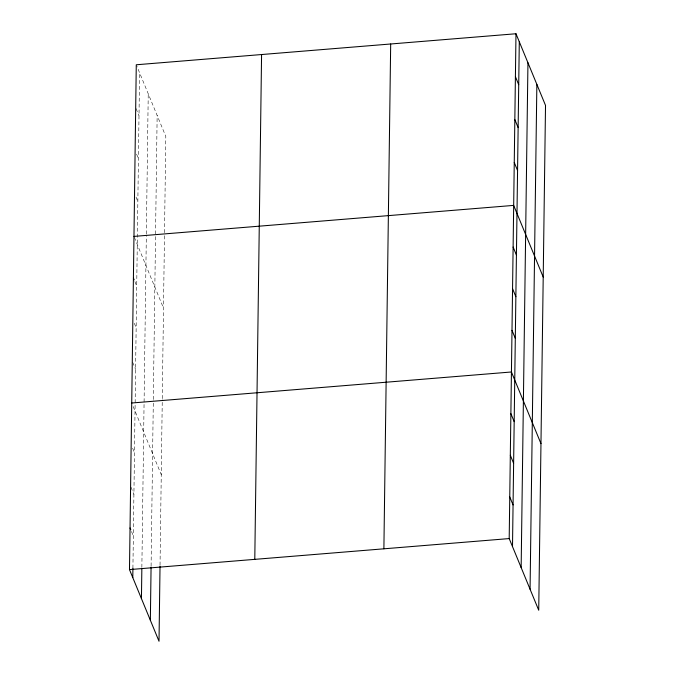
<?xml version="1.0" encoding="UTF-8"?>
<svg xmlns="http://www.w3.org/2000/svg" width="675" height="675" viewBox="0 0 675 675"><rect width="100%" height="100%" fill="white"/><g stroke="black" fill="none" stroke-linecap="round" stroke-linejoin="round"><path stroke-width="0.51" stroke-dasharray="3.38 2.53" d="M132.916 568.249L139.582 72.79M141.86 567.38L146.332 235.077M146.348 234.031L148.238 93.791M151.09 566.106L153.318 400.562M153.326 399.516L157.148 115.425M160.034 565.245L162.262 399.693M162.278 398.647L164.498 233.761M164.514 232.715L165.805 136.426L136.645 65.661M136.063 108.574L138.999 115.703M136.586 154.153L138.426 158.617M136.012 197.066L137.843 201.521M134.333 237.305L163.493 308.062M134.873 281.627L136.713 286.082M134.317 323.274L136.148 327.729M132.646 362.247L135.591 369.377M133.194 406.569L161.257 474.66M132.629 448.217L134.468 452.672M130.967 487.19L133.903 494.319M131.507 531.512L133.346 535.967"/><path stroke-width="1.01" d="M160.026 566.283L159.013 641.25L129.482 569.599L136.274 64.775L515.987 33.75L545.518 105.401L538.726 610.225L509.195 538.574L515.987 33.75M132.789 577.614L132.916 568.249M141.438 598.615L141.851 568.417M150.356 620.249L151.073 567.152M254.787 559.356L261.579 54.532M383.889 548.809L390.682 43.985M512.502 546.598L519.294 41.774M521.151 567.591L527.951 62.767M530.069 589.233L536.861 84.4M133.962 236.41L513.675 205.394L543.206 277.045M131.726 403.009L511.431 371.984L540.97 443.635M129.482 569.599L509.195 538.574M515.413 76.663L518.712 84.679M514.831 119.568L518.138 127.592M514.257 162.481L517.556 170.497M513.118 247.042L516.426 255.057M512.553 288.689L515.86 296.705M511.996 330.337L515.303 338.352M510.874 413.632L514.181 421.647M510.317 455.279L513.616 463.295M509.752 496.927L513.059 504.951M133.405 278.058L134.139 279.847M130.039 527.951L130.773 529.732"/></g></svg>
